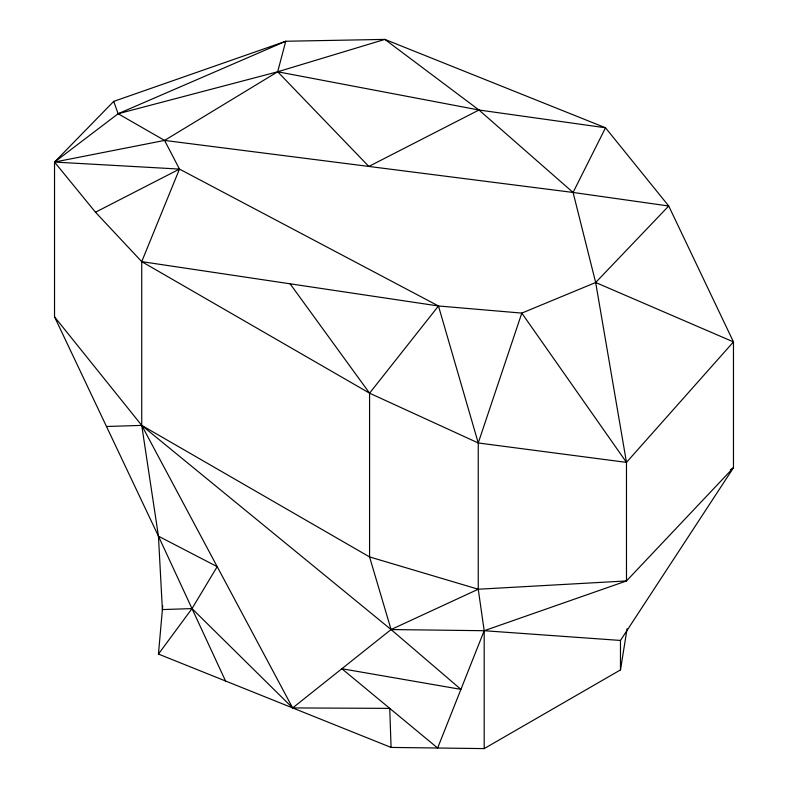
<?xml version="1.0" encoding="UTF-8"?>
<svg xmlns="http://www.w3.org/2000/svg" width="788" height="788" viewBox="0 0 788 788"><rect width="100%" height="100%" fill="white"/><g stroke="black" fill="none" stroke-linecap="round" stroke-linejoin="round"><path stroke-width="1.18" d="M627.081 628.765L620.471 669.918L484.187 748.6L391.075 747.428L158.447 654.07L162.712 605.972M484.187 748.6L484.187 630.715L478.247 589.227L478.247 442.974L521.804 313.102L595.669 282.508L668.726 206.003L605.519 127.784L384.869 39.4L285.749 41.252L113.718 101.386L54.53 162.062L54.53 316.825L158.447 536.185L225.555 680.999M391.075 747.428L389.745 708.373L292.653 707.929L192.006 608.592L162.387 609.577L158.447 536.185L141.732 425.382L141.732 261.636L179.477 169.085L164.574 140.422L118.121 113.738L113.718 101.386M626.48 462.379L595.669 282.508L573.083 192.459L605.519 127.784L478.976 110.005L277.681 71.777L118.121 113.738L54.53 162.062L95.486 212.228L141.732 261.636L369.572 393.182L478.247 442.974L626.48 462.379L733.47 341.903L668.726 206.003L573.083 192.459L164.574 140.422L54.53 162.062L179.477 169.085L438.473 305.98L521.804 313.102L626.48 462.379L626.48 580.943L484.187 630.715L391.075 629.543L141.732 425.382L54.53 316.825M620.471 669.918L620.471 640.447L733.47 467.747L733.47 341.903L595.669 282.508M158.447 654.07L192.006 608.592L217.192 566.661L158.447 536.185M620.471 640.447L484.187 630.715L437.635 748.019L341.864 668.736L460.911 689.362L391.075 629.543L369.572 556.929L369.572 393.182L438.473 305.98L141.732 261.636M730.377 469.766L733.47 467.747L626.48 580.943L478.247 589.227L369.572 556.929L141.732 425.382L106.488 426.505M164.574 140.422L277.681 71.777L384.869 39.4L478.976 110.005L573.083 192.459M95.486 212.228L179.477 169.085M478.976 110.005L368.833 166.445L277.681 71.777L285.749 41.252L118.121 113.738M478.247 589.227L391.075 629.543L292.653 707.929L141.732 425.382M290.102 283.808L369.572 393.182M438.473 305.98L478.247 442.974"/></g></svg>
